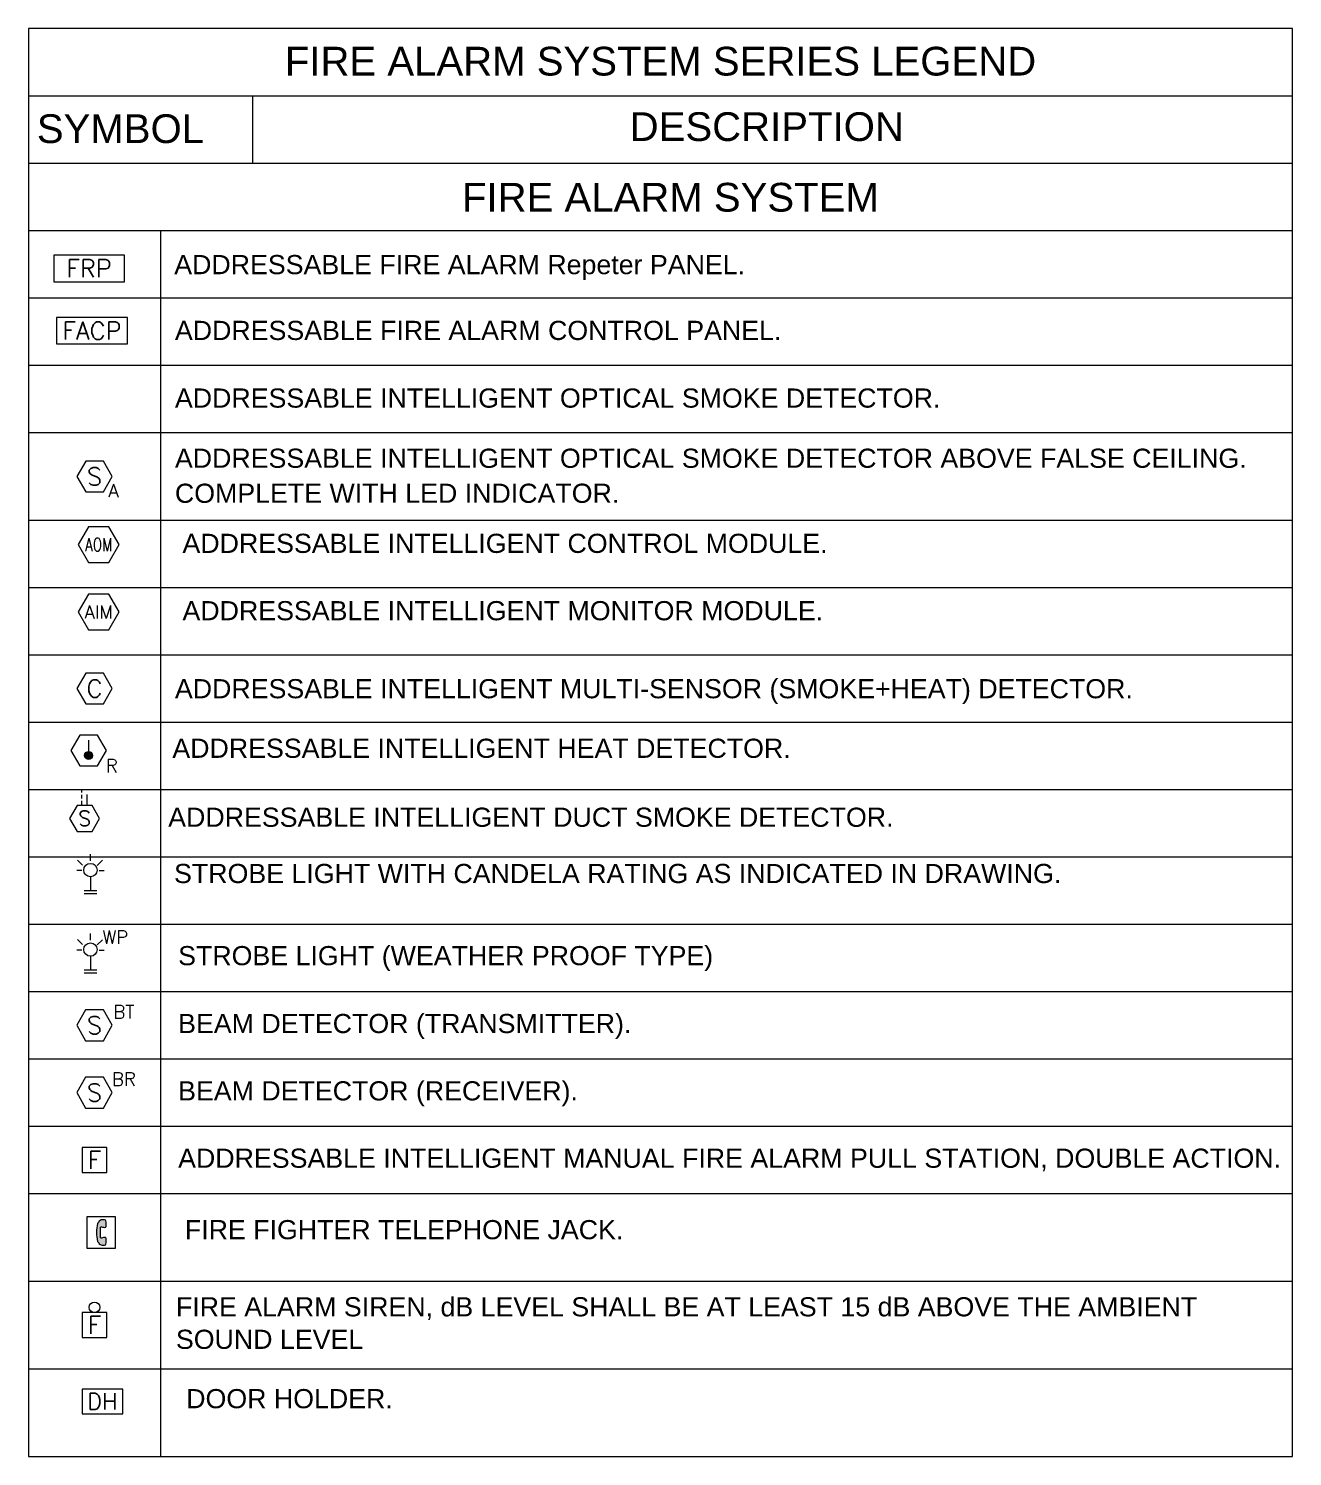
# Model space of a CAD drawing. Extents: x -15 to 256, y 0 to 403.
# Drawn here: x 168.78 to 190.03, y 378.99 to 402.99 of the extents above; entities that cross this region are included whole.
import ezdxf
from ezdxf.enums import TextEntityAlignment as Align

# ---------------------------------------------------------------- set-up
doc = ezdxf.new("R2010")
doc.units = 0
doc.header["$LTSCALE"] = 0.15
doc.layers.get('0').update_dxf_attribs({"color": 252})
doc.layers.add('0 fire alarm', color=252, linetype='Continuous')
for name, color, linetype, lineweight in [('A-ANNO-NOTE', 10, 'Continuous', 0), ('E-TEXT', 7, 'Continuous', 0), ('T-FIRE-B', 4, 'Continuous', 0), ('T-LINE', 7, 'Continuous', 0), ('T-TEXT', 2, 'Continuous', 0)]:
    doc.layers.add(name, color=color, linetype=linetype, lineweight=lineweight)
doc.styles.add('Arial_7', font='arial.ttf', dxfattribs={"height": 0.6608557251570895})
doc.styles.add('Arial_8', font='arial.ttf', dxfattribs={"height": 0.8058435021066792})
doc.styles.add('ROMANS', font='ROMANS.shx', dxfattribs={"width": 0.8})
doc.styles.add('TEXT-NFP', font='simplex.shx')

# ---------------------------------------------------------------- blocks, each defined once
blk = doc.blocks.new('dressable smoke detectore above false ceiling')
blk.add_lwpolyline([(200, 0), (100, 173.2050807568877), (-99.99999999999994, 173.2050807568878), (-200, 2.842170943040401e-14), (-100.0000000000001, -173.2050807568877), (99.99999999999989, -173.2050807568878)], close=True)
at = {"layer": 'T-TEXT', "style": 'ROMANS'}
blk.add_attdef('S', text='', height=200, dxfattribs=at).set_placement((0, 0, 5.6483151e-09), align=Align.MIDDLE)
blk.add_attdef('A', text='', height=150, dxfattribs=at).set_placement((214.9312251703238, -161.2782464248158), align=Align.MIDDLE_CENTER)
blk = doc.blocks.new('MS-F')
blk.add_lwpolyline([(200, 2.486899575160351e-14), (100, 173.2050807568885), (-100, 173.2050807568885), (-200, 2.486899575160351e-14), (-100, -173.2050807568885), (100, -173.2050807568885)], close=True)
at = {"layer": 'T-TEXT', "style": 'TEXT-NFP'}
blk.add_attdef('C', text='', height=200, dxfattribs=at).set_placement((0, 0, 5.6483151e-09), align=Align.MIDDLE)
blk = doc.blocks.new('*U58')
blk.add_lwpolyline([(400, 0), (400, 300), (-400, 300), (-400, 0)], close=True)
at = {"layer": 'T-TEXT', "style": 'TEXT-NFP'}
blk.add_attdef('FACP', text='', height=200, dxfattribs=at).set_placement((0, 150, 5.6483151e-09), align=Align.MIDDLE)
blk = doc.blocks.new('*U54')
blk.add_lwpolyline([(200, 173.2050807568885), (100, 346.410161513777), (-100, 346.410161513777), (-200, 173.2050807568885), (-100, 0), (100, 0)], close=True)
at = {"layer": 'T-TEXT', "style": 'ROMANS'}
blk.add_attdef('BT', text='', height=150, dxfattribs=at).set_placement((330.7472380979614, 325.3468072708431), align=Align.MIDDLE_CENTER)
blk.add_attdef('S', text='', height=200, dxfattribs=at).set_placement((0, 173.2050807568885, 5.6483151e-09), align=Align.MIDDLE)
blk = doc.blocks.new('*U56')
blk.add_lwpolyline([(200, 173.2050807568885), (100, 346.410161513777), (-100, 346.410161513777), (-200, 173.2050807568885), (-100, 0), (100, 0)], close=True)
at = {"layer": 'T-TEXT', "style": 'ROMANS'}
blk.add_attdef('BR', text='', height=150, dxfattribs=at).set_placement((330.7472380979614, 325.3468072708431), align=Align.MIDDLE_CENTER)
blk.add_attdef('S', text='', height=200, dxfattribs=at).set_placement((0, 173.2050807568885, 5.6483151e-09), align=Align.MIDDLE)
blk = doc.blocks.new('*U107')
blk.add_lwpolyline([(-140, -279.9999999999991), (140, -279.9999999999991), (140, 8.526512829121202e-13), (-140, 8.526512829121202e-13)], close=True)
at = {"layer": 'T-TEXT', "style": 'TEXT-NFP'}
blk.add_attdef('F', text='', height=200, dxfattribs=at).set_placement((0, -139.9999999999991, 5.6483151e-09), align=Align.MIDDLE)
blk = doc.blocks.new('*U108')
at = {"color": 2}
blk.add_lwpolyline([(-140, 0), (140, 0), (140, 280), (-140, 280)], close=True, dxfattribs=at)
blk.add_circle((1.102182119232618e-14, 340), 60, dxfattribs=at)
at = {"layer": 'T-TEXT', "color": 2, "style": 'TEXT-NFP'}
blk.add_attdef('F', text='', height=200, dxfattribs=at).set_placement((0, 140, 5.6483151e-09), align=Align.MIDDLE)
blk = doc.blocks.new('*U59')
blk.add_lwpolyline([(250, 0), (250, 300), (-250, 300), (-250, 0)], close=True)
at = {"layer": 'T-TEXT', "style": 'TEXT-NFP'}
blk.add_attdef('DH', text='', height=200, dxfattribs=at).set_placement((0, 150, 5.6483151e-09), align=Align.MIDDLE)
blk = doc.blocks.new('*U60')
h = blk.add_hatch(color=256)
h.dxf.hatch_style = 1
edge = h.paths.add_edge_path()
edge.add_arc((32.61204437373235, 256.7625142402308), 14.08339780993772, 13.60208277058401, 92.3160665779186)
edge.add_line((32.0429063868819, 270.8344073546942), (11.16602203885526, 270.8344073546942))
edge.add_arc((13.09063373705357, 230.6807049054496), 40.19980037974457, 92.74415037492005, 154.2215071011591)
edge.add_arc((-27.5083108039884, 250.2882039235356), 4.885988019604151, 309.2722242531731, 334.22150710115756, ccw=False)
edge.add_arc((-63.57353897174617, 280.8765906545813), 52.10289598208147, 306.6096404014016, 318.7250806064165, ccw=False)
edge.add_arc((-30.40872840757645, 234.6375743582957), 4.885988019604059, 115.3605223554468, 167.8134346890664)
edge.add_arc((351.7936938501446, 152.0548838399255), 395.9084839615991, 167.8075775911932, 180.2974593852394)
edge.add_arc((347.869097744051, 147.9554157007776), 391.9838819426914, 179.7012209083443, 192.2668564888917)
edge.add_arc((-30.4094690322905, 65.79291282271), 4.885988019603882, 193.256591546632, 244.6490884599191)
edge.add_arc((-66.61278941164178, 18.30443894791417), 54.94420566891927, 39.82506724989821, 51.62280420924651, ccw=False)
edge.add_arc((-27.50831080398906, 49.71074909566443), 4.885988019605198, 25.77849289884722, 50.72777574683653, ccw=False)
edge.add_arc((13.09063373705331, 69.31824811375068), 40.19980037974396, 205.7784928988403, 267.2558496250836)
edge.add_line((11.16602203885759, 29.16454566450659), (32.04290638685978, 29.16454566450659))
edge.add_arc((32.612044373731, 43.2364387789695), 14.08339780993807, 267.6839334219969, 346.3979172294846)
edge.add_arc((-161.2451775319498, 66.8632966498834), 209.2866206883947, 352.6044832351904, 365.900842931799)
edge.add_arc((12.56537157550094, 87.21531395669413), 34.38683700989233, 1.940088810202575, 17.77393591749014)
edge.add_arc((40.67712366173018, 96.16270422072702), 4.885988019604543, 18.49088237613676, 87.0715707805396)
edge.add_arc((29.85289143336963, 27.61670516853025), 74.25597523860311, 81.42344386523793, 109.9903886323098)
edge.add_arc((2.383943436940045, 101.818194317953), 4.885988019603147, 250.35129105347602, 295.2422798199525, ccw=False)
edge.add_arc((1.199735433672298, 105.8503043049151), 8.645773967278908, 174.513966804773, 266.95864315950587, ccw=False)
edge.add_arc((-1021.934056293981, 147.1393694074746), 1015.334183756832, 357.7160774044645, 360.1613973854633)
edge.add_arc((-1021.934056293884, 152.8595836117318), 1015.334183756736, 359.8386026145388, 362.2839225955156)
edge.add_arc((2.596868321724961, 194.3726306956097), 10.05831788954253, 100.63250461093321, 185.9952133971358, ccw=False)
edge.add_arc((2.383943436940263, 199.6567692574497), 4.885988019604349, 64.75772018057143, 109.6487089465783, ccw=False)
edge.add_arc((32.80155048282747, 273.4753016678984), 74.9603193628559, 247.7909792138791, 276.6817833037904)
edge.add_arc((40.67712366173027, 203.8362487984722), 4.885988019604649, 279.9760544913337, 341.5091176234187)
edge.add_arc((12.56537157549985, 212.7836390625071), 34.38683700989369, 342.2260640824441, 358.0599111898285)
edge.add_arc((-161.2451775319513, 233.1356563693181), 209.2866206883951, 354.0991570682061, 367.3955167648138)
for p, q in [((136.9421075485319, 299.9999999999993), (-136.9421075485302, 300.0000000000002)), ((-136.9421075485302, 300.0000000000002), (-136.942107548531, 6.821210263296962e-13)), ((136.942107548531, -6.821210263296962e-13), (136.9421075485319, 299.9999999999993)), ((-136.942107548531, 6.821210263296962e-13), (136.942107548531, -6.821210263296962e-13))]:
    blk.add_line(p, q)
blk.add_lwpolyline([(46.30043741093596, 260.0746117526834, 0.3576284618386334), (32.0429063868819, 270.8344073546942), (11.16602203885526, 270.8344073546942, 0.2748702426983696), (-23.10856614655734, 248.1633213674582, -0.1092938675350407), (-24.41545274595035, 246.5057301350548, -0.05291287903403305), (-32.50145873841524, 239.0527027471539, 0.2329506786696931), (-35.18461273322026, 235.6689849631394, 0.05455140608392587), (-44.10945462619344, 149.9994765093928, 0.05488293395691082), (-35.16525956160609, 64.67249532508478, 0.2280778755567505), (-32.50145873841319, 61.37743346060338, -0.0515228570191659), (-24.41545274595097, 53.49322288414656, -0.1092938675350618), (-23.10856614655722, 51.83563165174265, 0.2748702426983892), (11.16602203885759, 29.16454566450659), (32.04290638685978, 29.16454566450659, 0.3576284618393876), (46.30043741093891, 39.92434126653325, 0.05808149379418848), (46.93249712982708, 88.37946200487494, 0.06919832501553312), (45.31086833174834, 97.71231361047575, 0.3085033974095642), (40.92674137212578, 101.0423117793711, 0.1252963867579743), (4.467557722186712, 97.39875652135248, -0.198417943206006), (0.7410186242748864, 97.21670792900927, -0.4267665682304041), (-7.406436849515558, 106.6768671430385, 0.01067012614259788), (-6.603900880227002, 149.9994765096206, 0.01067012614250249), (-7.406436849501517, 193.3220858758115, -0.3907018047029763), (0.7410186242703389, 204.258255646393, -0.1984179432038772), (4.467557722147035, 204.0762070540704, 0.1267319293229021), (41.52355553479049, 199.024135747848, 0.2751316896719855), (45.31086833173651, 202.2866394086875, 0.06919832501595784), (46.93249712982799, 211.6194910143449, 0.05808149379418456)], format="xyb", close=True)
blk = doc.blocks.new('*U61')
blk.add_lwpolyline([(230.9401076758493, 200), (115.4700538379246, 399.9999999999999), (-115.4700538379246, 399.9999999999999), (-230.9401076758493, 200), (-115.4700538379246, 0), (115.4700538379246, 0)], close=True)
at = {"layer": 'T-TEXT', "style": 'TEXT-NFP', "width": 0.75}
blk.add_attdef('AOM', text='', height=150, dxfattribs=at).set_placement((0, 200, 5.6483151e-09), align=Align.MIDDLE)
blk = doc.blocks.new('*U62')
blk.add_lwpolyline([(230.9401076758493, 200), (115.4700538379246, 400), (-115.4700538379246, 400), (-230.9401076758493, 200), (-115.4700538379246, 0), (115.4700538379246, 0)], close=True)
at = {"layer": 'T-TEXT', "style": 'TEXT-NFP'}
blk.add_attdef('AIM', text='', height=150, dxfattribs=at).set_placement((0, 200, 5.6483151e-09), align=Align.MIDDLE)
blk = doc.blocks.new('addressable heat detector')
h = blk.add_hatch(color=256)
h.dxf.hatch_style = 1
h.paths.add_polyline_path([(-44.79227755899279, -55.62074416552161, 1), (44.79227755899279, -55.62074416552161, 1)])
at = {"extrusion": (0, 0, -1)}
for p, q in [((-100, 173.2050807568418), (-200.0000000000271, -4.75210981676355e-11)), ((99.99999999999989, 173.2050807568418), (-100, 173.2050807568418)), ((199.9999999999731, -4.740741132991388e-11), (99.99999999999989, 173.2050807568418)), ((0, 117.0496424932608), (0, -10.82846660652876)), ((-200.0000000000269, -4.75210981676355e-11), (-100.000000000054, -173.2050807569356)), ((99.999999999946, -173.2050807569356), (199.9999999999731, -4.740741132991388e-11)), ((-100.000000000054, -173.2050807569356), (99.999999999946, -173.2050807569356))]:
    blk.add_line(p, q, dxfattribs=at)
blk.add_circle((0, -55.62074416552161), 44.79227755899279)
at = {"layer": 'T-TEXT', "style": 'TEXT-NFP'}
blk.add_attdef('R', text='', height=150, dxfattribs=at).set_placement((261.1248298101144, -172.6277847774588, 5.6483151e-09), align=Align.MIDDLE)
blk = doc.blocks.new('SOD-F')
at = {"extrusion": (0, 0, -1)}
for p, q in [((-32.64321142486395, 345.6464953042527), (-32.64321142486369, 389.7814678746486)), ((-32.64321142486395, 264.7600300832939), (-32.64321142486395, 313.726291805955)), ((-32.64321142486422, 173.2050807568883), (-32.64321142486422, 232.8398265849973)), ((39.92785259242268, 173.2050807568881), (39.92785259242295, 320.218031161817))]:
    blk.add_line(p, q, dxfattribs=at)
blk.add_lwpolyline([(203.6423205837782, 0), (103.6423205837782, 173.2050807568885), (-96.3576794162218, 173.2050807568885), (-196.3576794162218, 0), (-96.3576794162218, -173.2050807568885), (103.6423205837782, -173.2050807568885)], close=True)
at = {"layer": 'T-TEXT', "style": 'TEXT-NFP'}
blk.add_attdef('S', text='', height=200, dxfattribs=at).set_placement((3.642320583778201, 0, 5.6483151e-09), align=Align.MIDDLE)
blk = doc.blocks.new('*U111')
at = {"color": 1}
for p, q in [((-89.67339033504504, 324.6376790044383), (-147.6039876311361, 382.5682763005302)), ((-0.7935698259689161, 373.8390082148132), (-0.7935698259689161, 450.0217115083078)), ((134.9068704155561, 380.1875668226), (74.59556364154469, 321.463399700539)), ((-99.04491194514776, 262.1563414818152), (-154.6071328333828, 262.1563414818156)), ((9.094947017729282e-13, 192.905087892776), (0, 34.92482455831941)), ((99.04491194514867, 262.1563414818147), (154.6071328333837, 262.1563414818143)), ((70.7042835193788, 34.92482455831941), (-70.7042835193788, 34.92482455831987)), ((70.7042835193788, -4.547473508864641e-13), (-70.7042835193788, 4.547473508864641e-13))]:
    blk.add_line(p, q, dxfattribs=at)
blk.add_circle((9.094947017729282e-13, 268.7756134185092), 75.87052552573368, dxfattribs=at)
blk = doc.blocks.new('wp')
at = {"layer": 'T-FIRE-B', "xscale": 0.001487761816891826, "yscale": 0.001487761816891826, "zscale": 0.001487761816891826}
blk.add_blockref('*U111', (0, 0), dxfattribs=at)
at = {"layer": 'T-TEXT', "style": 'ROMANS'}
blk.add_text('WP', height=0.2231642725337738, dxfattribs=at).set_placement((0.4178416879021825, 0.6062431450591816), align=Align.MIDDLE_CENTER)

msp = doc.modelspace()

# ---------------------------------------------------------------- linework, layer by layer
at = {"layer": 'A-ANNO-NOTE', "color": 10}
for p, q in [((168.7786833237369, 401.8617776324273), (190.0322153369398, 401.8617776324273)), ((172.5433951104623, 401.8617776324273), (172.5433951104623, 400.7295979683913)), ((168.7786833237369, 400.7295979683913), (190.0322153369398, 400.7295979683913)), ((168.7786833237369, 399.5974183043553), (190.0322153369398, 399.5974183043553))]:
    msp.add_line(p, q, dxfattribs=at)
at = {"layer": 'A-ANNO-NOTE', "color": 10, "flags": 128}
msp.add_lwpolyline([(190.0322153369452, 378.9879581174761), (190.0322153369634, 402.9939572964699), (168.7786833237369, 402.9939572964699), (168.7786833237369, 378.9879581174761)], dxfattribs=at)
at = {"layer": 'T-LINE'}
for p, q in [((170.9975414862464, 399.5974183043553), (170.9975414862464, 378.9879581174761)), ((168.7786833237369, 398.4652386403192), (190.0322153369398, 398.4652386403192)), ((168.7786833237369, 397.3330589762865), (190.0322153369398, 397.3330589762865)), ((168.7786833237369, 396.2008793122504), (190.0322153369398, 396.2008793122504)), ((168.7786833237369, 394.7280981736437), (190.0322153369398, 394.7280981736437)), ((168.7786833237369, 393.5959185096109), (190.0322153369398, 393.5959185096109)), ((168.7786833237369, 392.4637388455749), (190.0322153369398, 392.4637388455749)), ((168.7786833237369, 391.3315591815388), (190.0322153369398, 391.3315591815388)), ((168.7786833237369, 390.1993795175028), (190.0322153369398, 390.1993795175028)), ((168.7786833237369, 389.06719985347), (190.0322153369398, 389.06719985347)), ((168.7786833237369, 387.935020189434), (190.0322153369398, 387.935020189434)), ((168.7786833237369, 386.802840525398), (190.0322153369398, 386.802840525398)), ((168.7786833237369, 385.6706608613619), (190.0322153369398, 385.6706608613619)), ((168.7786833237369, 384.5384811973259), (190.0322153369398, 384.5384811973259)), ((168.7786833237369, 383.4063015332931), (190.0322153369398, 383.4063015332931)), ((168.7786833237369, 381.9335203946864), (190.0322153369398, 381.9335203946864)), ((168.7786833237369, 380.4607392560829), (190.0322153369398, 380.4607392560829)), ((168.7786833237369, 378.9879581174761), (190.0322153369398, 378.9879581174761))]:
    msp.add_line(p, q, dxfattribs=at)

# ---------------------------------------------------------------- block references
at = {"layer": '0 fire alarm', "color": 3}
msp.add_blockref('wp', (169.8194433096678, 387.1102681452303), dxfattribs=at)
at = {"layer": 'T-FIRE-B'}
ref = msp.add_blockref('*U58', (169.796647668262, 399.184147892541), dxfattribs=dict(at, xscale=0.001487761816891826, yscale=0.001487761816891826, zscale=0.001487761816891826, rotation=180))
ref.add_attrib('FACP', 'FRP', dxfattribs={"layer": 'T-TEXT', "height": 0.2975523633783652, "style": 'TEXT-NFP'}).set_placement((169.796647668262, 398.9609836200059), align=Align.MIDDLE)
for name, p, xscale, yscale, zscale, values in [('*U58', (169.8454816259099, 397.6914007691317), 0.001487761816891826, 0.001487761816891826, 0.001487761816891826, {'FACP': 'FACP'}), ('dressable smoke detectore above false ceiling', (169.8881124049925, 395.4644887429471), 0.001487761816891826, 0.001487761816891826, 0.001487761816891826, {'S': 'S', 'A': 'A'}), ('*U61', (169.9584483411493, 394.019746521759), 0.001487761816891826, 0.001487761816891826, 0.001487761816891826, {'AOM': 'AOM'}), ('*U62', (169.9584483411493, 392.887566857723), 0.001487761816891826, 0.001487761816891826, 0.001487761816891826, {'AIM': 'AIM'}), ('MS-F', (169.8881124049925, 391.8976490135552), 0.001487761816891826, 0.001487761816891826, 0.001487761816891826, {'C': 'C'}), ('addressable heat detector', (169.7882200254451, 390.8561978758103), 0.001493438420866454, 0.001493438420866454, 0.001493438420866454, {'R': 'R'}), ('SOD-F', (169.7164702133573, 389.7143287173741), 0.001262955701945523, 0.001262955701945523, 0.001262955701945523, {'S': 'S'}), ('*U54', (169.8881124049925, 385.9780795710904), 0.00149343842086644, 0.00149343842086644, 0.00149343842086644, {'S': 'S', 'BT': 'BT'}), ('*U56', (169.8881124049925, 384.8458999070543), 0.00149343842086644, 0.00149343842086644, 0.00149343842086644, {'S': 'S', 'BR': 'BR'}), ('*U107', (169.8881124049925, 384.1806780196733), 0.001487761816891826, 0.001487761816891826, 0.001487761816891826, {'F': 'F'}), ('*U59', (170.021334569057, 379.7056992240438), 0.001374335496756086, 0.001374335496756086, 0.001374335496756086, {'DH': 'DH'})]:
    msp.add_blockref(name, p, dxfattribs=dict(at, xscale=xscale, yscale=yscale, zscale=zscale)).add_auto_attribs(values)
for name, p, xscale, yscale, zscale in [('*U111', (169.8194433096678, 388.4463301170434), 0.001487761816891826, 0.001487761816891826, 0.001487761816891826), ('*U60', (169.9991257886325, 382.4880681475348), 0.001768137982723732, 0.001768137982723732, 0.001768137982723732)]:
    msp.add_blockref(name, p, dxfattribs=dict(at, xscale=xscale, yscale=yscale, zscale=zscale))
ref = msp.add_blockref('*U108', (169.8881124049925, 380.9888431710203), dxfattribs=dict(at, xscale=0.001487761816891826, yscale=0.001487761816891826, zscale=0.001487761816891826))
ref.add_attrib('F', 'F', dxfattribs={"layer": 'T-TEXT', "height": 0.2975523633783652, "style": 'ROMANS'}).set_placement((169.8881124049925, 381.1971298253862), align=Align.MIDDLE)

# ---------------------------------------------------------------- texts
at = {"layer": 'A-ANNO-NOTE', "color": 2, "char_height": 0.4830351078827826, "line_spacing_factor": 0.9417779076525878, "style": 'Arial_8'}
for s, insert, width, attachment_point in [('FIRE ALARM SYSTEM SERIES LEGEND', (179.4054493303387, 402.687237607328), 15.07439459436762, 2), ('SYMBOL', (168.9180072184392, 401.5522621083036), 3.347237089216191, 1), ('DESCRIPTION', (178.8867902996173, 401.5867252732711), 5.499877196061941, 1), ('FIRE ALARM SYSTEM', (176.0664121731065, 400.3995042413327), 8.356265030145723, 1)]:
    msp.add_mtext(s, dxfattribs=dict(at, insert=insert, width=width, attachment_point=attachment_point))
at = {"layer": 'E-TEXT', "char_height": 0.3220234052551884, "attachment_point": 1, "line_spacing_factor": 0.9417779076525876, "style": 'Arial_7'}
for s, insert, width in [('ADDRESSABLE FIRE ALARM Repeter PANEL.', (171.2285427895023, 399.1865173224488), 12.17416968453841), ('ADDRESSABLE FIRE ALARM CONTROL PANEL.', (171.2400013457335, 398.080152877446), 12.17416968453841), ('ADDRESSABLE INTELLIGENT OPTICAL SMOKE DETECTOR.', (171.2400013457335, 396.9427681481858), 15.36752377925218), ('ADDRESSABLE INTELLIGENT OPTICAL SMOKE DETECTOR ABOVE FALSE CEILING.', (171.2400013457335, 395.9310999809226), 18.25113256757813), ('COMPLETE WITH LED INDICATOR.', (171.2400013457335, 395.3423324875201), 15.49339467098351), ('ADDRESSABLE INTELLIGENT CONTROL MODULE.', (171.367104194299, 394.5002907920033), 17.45700238443527), ('ADDRESSABLE INTELLIGENT MONITOR MODULE.', (171.367104194299, 393.3681111279673), 17.45700238443527), ('ADDRESSABLE INTELLIGENT MULTI-SENSOR (SMOKE+HEAT) DETECTOR.', (171.2400013457335, 392.0565739452585), 24.62164777105944), ('ADDRESSABLE INTELLIGENT HEAT DETECTOR.', (171.1968758785948, 391.0549846238942), 10.9151303275784), ('ADDRESSABLE INTELLIGENT DUCT SMOKE DETECTOR.', (171.1269621040005, 389.8957190783436), 12.41071443229499), ('STROBE LIGHT WITH CANDELA RATING AS INDICATED IN DRAWING. ', (171.2253351107605, 388.949675396799), 18.62629237921811), ('STROBE LIGHT (WEATHER PROOF TYPE) ', (171.2940042060851, 387.5684023715855), 19.71053153057628), ('BEAM DETECTOR (TRANSMITTER).', (171.2940042060851, 386.4274950222122), 21.30085453547962), ('BEAM DETECTOR (RECEIVER).', (171.2940042060851, 385.2953153581761), 12.73399225422898), ('ADDRESSABLE INTELLIGENT MANUAL FIRE ALARM PULL STATION, DOUBLE ACTION.', (171.2940042060851, 384.1631356941401), 18.62629237921811), ('FIRE FIGHTER TELEPHONE JACK.', (171.407281976552, 382.9616946619238), 17.45700238443527), ('FIRE ALARM SIREN, dB LEVEL SHALL BE AT LEAST 15 dB ABOVE THE AMBIENT ', (171.2568307845629, 381.6646925812757), 19.71053153057628), ('SOUND LEVEL', (171.2568307845629, 381.1183372014962), 19.71053153057628), ('DOOR HOLDER.', (171.4299904222067, 380.12045686911), 17.45700238443527)]:
    msp.add_mtext(s, dxfattribs=dict(at, insert=insert, width=width))

doc.saveas('drawing.dxf')
